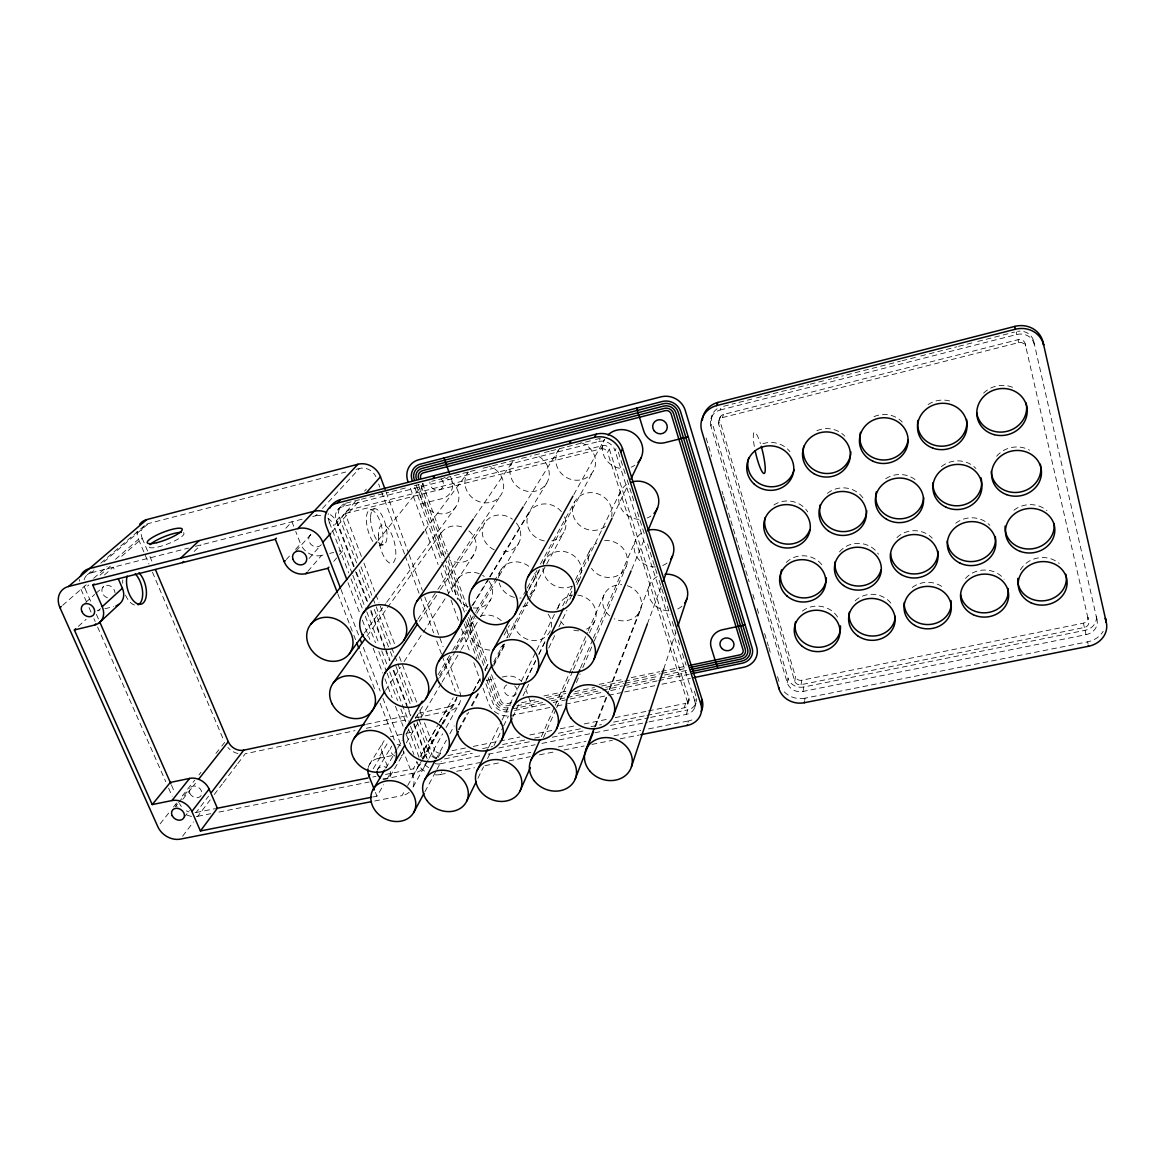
<?xml version="1.0" encoding="UTF-8"?>
<svg xmlns="http://www.w3.org/2000/svg" width="1165" height="1165" viewBox="0 0 1165 1165"><rect width="100%" height="100%" fill="white"/><g stroke="black" fill="none" stroke-linecap="round" stroke-linejoin="round"><path stroke-width="0.75" stroke-dasharray="5 3.75" d="M804.665 700.456L805.015 698.185L1087.644 641.828A22.543 19.703 -6.5 0 0 1103.153 631.328M803.035 691.457L803.733 687L1085.154 630.294A14.009 12.262 -6.6 0 0 1096.149 615.571L1097.051 619.882A14.082 12.305 -6.5 0 1 1085.984 634.663L803.035 691.457A12.975 11.534 9.9 0 1 787.249 682.719L710.868 425.924L712.106 422.691A13.485 12.902 14.8 0 1 719.038 407.692M801.039 684.7L801.753 680.273L1083.508 623.144A5.607 4.908 -6.6 0 0 1087.892 617.246L1088.751 621.571A5.636 4.922 -6.5 0 1 1084.338 627.484L801.039 684.7A5.184 4.616 9.9 0 1 794.719 681.205L718.645 423.958L719.854 420.74A5.403 5.155 14.8 0 1 723.552 414.42L1018.108 339.699A5.927 5.49 -21.4 0 1 1025.098 343.602L1088.751 621.571M794.719 681.205L795.462 676.778L719.854 420.74M787.249 682.719L788.035 678.292L712.106 422.691M694.791 707.417L696.029 702.976M649.094 721.878L686.374 714.393A12.567 11.097 17.1 0 0 694.821 701.024L696.073 696.597L693.976 690M688.078 722.344L688.471 720.931A20.111 17.766 17.1 0 0 693.51 719.213M686.374 714.393L687.656 709.907A12.509 11.053 17 0 0 696.495 698.621M687.816 704.155L689.097 699.728M646.954 715.368L684.263 707.825A5.024 4.442 17.1 0 0 687.641 702.48L688.923 698.053L609.353 449.166A5.257 4.922 29.5 0 0 602.858 445.554L348.728 509.993L345.67 513.459A5.068 4.456 40 0 0 342.918 519.182L358.427 560.015M684.263 707.825L685.559 703.383A4.995 4.427 17 0 0 688.923 698.053M663.715 669.03L675.598 633.003M647.376 623.916L661.269 586.403M718.645 423.958A5.432 5.184 15 0 1 722.358 417.609L723.552 414.42M719.111 420.012L720.319 416.808M710.868 425.924A13.572 12.961 15 0 1 720.116 410.036L721.324 406.876L735.377 403.294M594.82 726.625L608.48 691.296M609.135 689.607L649.458 585.296M595.446 726.625L607.169 696.233M609.776 689.476L640.4 610.111M710.927 418.512L712.179 415.322M631.765 569.263L645.017 537.677M576.398 682.588L580.097 673.952M582.806 667.647L593.495 642.745M594.208 641.085L626.246 566.394M580.432 668.069L592.665 639.76M593.378 638.085L635.784 539.803M543.487 737.634L555.909 709.383M556.637 707.723L572.699 671.157M573.428 669.496L586.577 639.585M589.49 632.93L594.601 621.294M541.39 736.6L554.54 706.849M555.283 705.189L587.437 632.464M588.165 630.818L604.242 594.456M612.848 516.576L627.717 485.63M548.73 648.031L555.05 634.91M558.996 626.726L566.904 610.329M512.731 717.058L519.08 703.966M523.041 695.796L528.604 684.35M569.831 599.32L572.204 594.412M576.966 584.597L579.355 579.704M565.855 603.587L572.175 590.611M576.122 582.5L620.392 491.717M477.927 778.235L483.533 766.803M487.553 758.633L490.756 752.095M493.96 745.556L502.77 727.586M503.571 725.941L508.391 716.14M526.027 680.185L535.638 660.57M538.842 654.046L546.065 639.337M526.129 680.404L535.667 660.948M538.856 654.453L546.006 639.847M562.71 605.785L572.248 586.315M575.437 579.821L589.752 550.623M488.383 747.682L501.27 721.674M502.071 720.043L520.595 682.646M521.41 681.03L535.9 651.759M536.716 650.143L556.04 611.115M556.855 609.499L559.273 604.62M694.821 701.024L615.033 450.593L616.008 448.729M435.331 774.842A19.223 16.325 28.4 0 0 440.37 774.536L440.982 773.385M441.287 772.803L441.753 771.944M435.04 763.614A11.956 10.165 28.4 0 0 440.472 763.759L441.695 761.502M459.185 729.829L468.621 712.296M472.058 705.917L479.791 691.559M493.538 666.045L505.552 643.721M508.988 637.342L534.75 589.49M493.785 661.851L503.295 644.26M506.76 637.867L529.245 596.276M530.119 594.674L563.86 532.303M687.641 702.48L607.562 452.471L609.353 449.166M424.905 791.734L436.074 771.026M436.933 769.424L441.229 761.459M458.428 729.581L467.019 713.65M471.315 705.684L478.203 692.942M493.669 664.254L504.853 643.531M438.288 757.279L440.574 753.071L443.836 752.415M529.026 588.543L539.468 569.467M542.948 563.103L593.378 470.878M436.001 759.099L446.384 740.11M449.85 733.775L454.175 725.868M473.208 691.049L480.985 676.807M485.31 668.899L487.902 664.152M473.616 690.903L480.577 678.147M484.931 670.166L488.426 663.788M504.11 635.071L509.338 625.503M528.502 590.407L539.832 569.67M543.312 563.292L545.06 560.103M523.769 594.368L526.391 589.592M527.264 587.99L536.919 570.442M540.429 564.064L574.622 501.853M345.67 513.459L601.038 448.845L602.858 445.554M436.875 757.643A4.776 4.063 28.4 0 1 432.2 754.308L434.691 749.823L424.075 721.819M428.269 759.726L412.308 788.472A19.019 15.961 29.3 0 0 412.891 775.875L403.192 750.741M429.113 758.197L442.642 733.804M446.122 727.513L459.199 703.937M573.821 494.557L604.606 439.278A20.475 19.266 27.7 0 0 622.824 468.65M423.376 759.012L438.71 731.635M443.108 723.8L455.413 701.854M427.191 758.386A11.956 10.165 28.4 0 1 425.691 755.619L428.196 751.148L415.177 716.897M412.891 775.875L420.055 763.119M422.4 758.954L441.127 725.591M441.841 724.31L457.86 695.782M374.679 801.01L402.012 795.637L405.26 789.855M407.677 785.545L421.701 760.556M422.458 759.216L441.404 725.475M442.103 724.222L449.675 710.723A17.315 14.956 29.6 0 0 459.884 692.199L446.734 656.536M385.484 774.463L413.255 768.9L417.128 762.026M420.186 756.609L437.851 725.402M439.962 721.645L448.277 706.951A12.99 11.213 29.6 0 0 456.622 697.427M353.65 566.714L336.175 520.871A12.669 11.155 40 0 1 343.063 506.557L598.679 441.506L599.946 439.263M419.036 757.221L408.449 728.911M422.036 757.731A13.922 11.767 29.4 0 0 421.264 754.294L437.021 726.45M439.19 722.606L453.2 697.835M372.669 797.035L376.95 796.19L383.693 784.715M386.998 779.079L390.275 773.502L389.78 772.264M390.115 776.269L403.221 753.901M406.337 742.891L420.099 719.329M421.016 717.771L441.185 683.564M442.103 682.02L460.437 650.929M461.355 649.371L479.689 618.28M480.606 616.722L490.683 599.625M385.804 768.172L396.93 749.488M397.615 748.338L402.245 740.547M405.959 734.329L410.837 726.13M415.483 718.339L422.895 705.888M439.598 677.855L455.996 650.318M456.287 649.822L472.67 622.314M439.598 675.627L451.918 655.021M455.428 649.123L476.15 614.436M476.849 613.256L518.745 543.094M438.04 674.753L451.787 651.818M452.719 650.259L475.349 612.542M476.004 611.421L501.168 569.481M377.606 769.395L391.018 747.187M368.227 767.502A16.645 13.965 29.9 0 1 378.217 758.43L388.353 741.814M471.723 606.208L488.747 578.262M489.693 576.704L546.487 483.548M373.208 768.754L382.469 753.551A16.252 13.732 29.9 0 1 385.513 739.396M472.946 605.086L489.009 578.67M489.955 577.126L529.682 511.886M369.261 764.808L382.877 742.717M524.046 505.406L558.559 450.01M385.586 690.292L400.454 667.443M404.08 661.604L473.762 554.802M419.313 621.353L439.467 591.048M440.472 589.534L484.815 522.852M417.842 619.299L436.904 590.815M437.894 589.315L501.067 494.863M474.257 517.624L513.357 460.626A20.154 18.596 34.2 0 0 520.056 488.528A20.154 18.596 34.2 0 0 547.608 481.495A20.154 18.596 34.2 0 0 535.754 454.918M367.077 636.017L441.418 532.609M364.31 633.105L385.571 603.79M386.634 602.32L455.704 507.037M424.934 530.148L468.155 472.16A20.009 18.247 36.2 0 0 475.48 499.989A20.009 18.247 36.2 0 0 502.508 492.023A20.009 18.247 36.2 0 0 488.834 466.073M182.614 836.193L193.477 821.908M196.317 816.519A17.883 14.344 34.6 0 0 197.73 816.301L210.21 799.874M214.287 794.53L222.282 783.987M223.272 782.691L236.815 764.866M237.762 763.628L242.466 757.439M243.398 756.216L245.247 753.755L355.034 730.644M195.021 812.675A13.412 10.762 34.6 0 0 196.084 812.515L208.593 796.132M184.012 817.553L189.444 810.534M182.774 799.336L195.472 783.244M175.289 806.777L177.488 803.981M178.595 802.598L189.618 788.647M160.129 823.888L169.1 812.558M173.512 806.995L178.959 800.122M182.177 796.044L194.817 780.084M198.938 774.9L200.992 772.308M215.947 753.42L218.874 749.736M221.772 746.081L224.641 742.454M377.984 540.502L423.376 483.897M333.758 561.37L336.627 557.948M339.481 554.569L343.224 550.098L339.146 551.103M307.822 571.345L321.584 555.428L324.278 554.773M331.617 532.303L360.145 499.843M309.075 558.501L320.39 545.613M352.209 573.631L333.933 525.794L355.922 500.921M364.601 491.091L366.32 489.154M336.175 520.871L339.277 517.376A12.597 11.111 40.1 0 1 344.17 503.833M343.063 506.557L345.568 503.761M329.069 523.012L329.462 522.561A20.271 17.839 40 0 1 328.253 513.663M337.617 509.993L340.719 506.557M295.91 551.03L310.866 534.517M286.328 559.491L289.43 556.069M295.546 549.341L300.57 543.822L295.735 531.458M312.759 516.503L315.759 515.746L318.671 512.585M322.53 508.406L359.461 468.461A13.703 12.189 41.4 0 1 375.887 476.689M285.818 528.24L291.964 521.789L294.119 527.323M194.147 551.438L201.021 544.9M97.918 610.941L100.452 608.611M78.317 626.377L86.094 619.285M85.671 602.494L94.671 594.47M95.967 593.32L103.67 586.446M104.442 574.942L113.282 567.195L115.553 572.466M90.608 601.213L84.943 588.34L88.758 585.005M100.03 575.16L110.981 565.593M121.67 556.258L142.217 538.303A13.266 11.111 43.7 0 1 148.421 523.551L345.743 472.029M62.633 605.319L87.375 583.782M93.651 578.321L107.136 566.569M115.495 559.287L138.489 539.264A17.693 14.81 43.7 0 1 137.091 531.604M84.128 579.762A14.228 11.65 42.8 0 1 91.321 572.772L95.137 569.481M103.889 561.938L148.421 523.551M87.317 574.767L94.059 568.971M100.802 563.176L144.635 525.459M356.039 469.349L359.461 468.461M738.887 402.391L751.731 399.114M756.551 397.891L763.017 396.246M764.633 395.823L808.597 384.61M810.228 384.188L826.713 379.994M828.359 379.572L831.679 378.727M833.325 378.305L843.285 375.756M846.606 374.912L900.356 361.208M902.045 360.771L917.365 356.869M920.758 355.995L956.858 346.791M958.577 346.34L974.202 342.364M977.683 341.476L1014.497 332.083M346.136 503.12L359.65 499.683M361.339 499.246L388.586 492.3M391.993 491.426L405.74 487.917M414.376 485.718L423.026 483.519M431.72 481.305L435.2 480.417M438.681 479.529L450.928 476.398M454.423 475.509L468.505 471.912M470.267 471.476L475.043 470.252M483.009 468.214L491.018 466.175M492.62 465.767L518.367 459.199M521.614 458.369L531.342 455.894M534.589 455.064L542.759 452.981M544.39 452.559L549.298 451.321M550.928 450.899L565.709 447.127M567.355 446.705L583.883 442.496M585.544 442.074L593.859 439.948M595.519 439.525L600.514 438.258M720.116 410.036L1016.725 334.515A14.912 13.791 -21.1 0 1 1034.316 344.359L1033.734 341.418A14.825 13.718 -21.4 0 0 1017.555 331.355M91.321 572.772L188.497 548.074M195.443 546.312L302.347 519.153M722.358 417.609L1018.603 342.627A5.956 5.519 -21.1 0 1 1025.622 346.558L1025.098 343.602M370.15 509.848L374.315 508.785M420.74 503.994L442.03 498.649A16.543 14.941 38.6 0 0 451.685 479.762L450.491 476.412M97.452 610.577L99.913 609.965M104.85 608.756L113.515 606.615M329.68 553.433L333.729 552.443M379.28 545.773L383.445 544.754M486.548 680.418L495.198 678.554M502.115 677.069L505.566 676.326A15.757 13.762 26.7 0 1 521.541 681.394M366.436 724.237L408.667 715.31M418.526 713.242L448.277 706.951M366.276 728.285L408.464 719.402M416.648 717.684L449.675 710.723M511.828 702.684L506.484 703.791A4.485 3.903 26.7 0 1 500.935 700.733L491.062 673.355M543.88 695.956L568.811 690.729M599.101 684.394L624.032 679.166M631.153 677.666L659.652 671.695M661.429 671.331L686.36 666.103M510.751 705.014L507.183 705.757A6.728 5.854 26.7 0 1 498.868 701.17L489.606 675.511M521.439 702.786L537.458 699.437M546.356 697.573L565.942 693.466M574.84 691.617L594.427 687.51M601.548 686.025L622.911 681.554M624.702 681.176L660.307 673.734M662.084 673.355L685.238 668.521M516.794 705.859L541.71 700.66M548.832 699.175L564.85 695.825M573.748 693.976L598.664 688.777M605.785 687.292L623.581 683.564M625.372 683.2L657.409 676.515M664.531 675.03L687.656 670.195M512.163 708.946L544.186 702.262M551.307 700.791L565.535 697.82M567.311 697.442L601.125 690.408M602.902 690.029L622.474 685.952M624.251 685.588L658.065 678.54M659.841 678.161L686.534 672.613M514.639 710.534L546.662 703.878M553.186 702.524L603.572 692.039M610.693 690.554L619.809 688.661M626.872 687.19L657.133 680.899M658.72 680.564L689.185 674.229M402.173 734.227L391.644 736.411A16.252 13.732 29.9 0 0 390.348 736.746M406.134 733.397L412.745 732.028M510.707 715.558L549.88 707.446M557.001 705.961L606.849 695.636M608.625 695.272L621.091 692.68M624.658 691.952L654.832 685.69M661.924 684.219L690.335 678.336M378.217 758.43L394.367 755.124M451.991 750.755L466.714 747.77M473.296 746.43L498.096 741.406M499.756 741.071L519.779 737.008M529.842 734.969L551.802 730.513M560.278 728.795L575.626 725.678M584.204 723.946L606.586 719.402M615.251 717.64L646.677 711.276M648.424 710.912L685.559 703.383M447.957 755.575L470.995 750.915M482.587 748.585L492.577 746.561M502.596 744.537L526.114 739.79M534.575 738.071L543.05 736.367M558.37 733.266L580.694 728.751M591.034 726.669L601.431 724.572M613.62 722.096L645.192 715.718M444.535 758.91L472.306 753.318M498.722 747.988L532.099 741.275M552.327 737.183L584.684 730.673M610.489 725.46L648.818 717.742M650.565 717.392L687.656 709.907M196.084 812.515L214.695 808.772M372.771 777.026L375.946 776.385M440.472 763.759L481.582 755.502M488.222 754.177L535.143 744.755M541.914 743.401L591.514 733.44M594.966 732.741L647.332 722.227M197.73 816.301L210.763 813.694M218.947 812.063L369.189 782.006M383.139 779.225L414.784 772.89A18.567 15.698 29.4 0 0 426.084 762.813M450.156 768.478L479.747 762.58M502.144 758.109L530.803 752.386M558.239 746.911L585.951 741.377M613.97 735.799L640.677 730.47M648.585 728.882L688.471 720.931M440.37 774.536L447.753 773.065M456.636 771.303L474.475 767.75M484.946 765.667L499.974 762.682M509.032 760.876L530.293 756.653M539.453 754.833L556.331 751.483M564.035 749.954L584.175 745.95M591.966 744.406L612.324 740.357M620.188 738.799L639.163 735.028M96.375 614.348L99.171 620.683M171.459 785.079L174.925 792.972M86.559 601.956L80.997 589.33A18.975 15.538 42.8 0 1 79.919 586.228M89.021 607.548L91.482 613.125M93.943 618.688L95.166 621.469M97.598 627.018L165.765 781.671M168.605 788.137L172.158 796.205M142.217 538.303L147.809 551.54M149.906 556.477L151.989 561.413M138.489 539.264L148.974 564.006M152.455 572.19L224 740.925M375.436 792.389L376.95 796.19M382.469 753.551L387.348 766.046M337.806 593.83L353.286 633.818M353.854 635.289L355.558 639.687M360.072 651.381L374.62 688.966M380.154 703.267L394.367 740.037M340.966 589.432L359.344 637.095M363.32 647.39L380.154 691.02M382.921 698.214L401.022 745.119M329.462 522.561L348.714 572.845M351.014 578.874L362.461 608.771M365.3 616.183L375.45 642.687M378.8 651.453L386.591 671.783M387.144 673.224L397.585 700.514M400.862 709.077L405.755 721.849M348 582.66L359.534 612.674M362.388 620.13L369.771 639.381M373.164 648.206L382.703 673.05M384.931 678.86L392.124 697.631M395.43 706.252L403.105 726.232M406.367 734.736L413.939 754.469M354.175 566.365L338.301 524.701A19.645 17.155 40.3 0 0 330.103 514.449M356.432 572.248L368.125 602.96M370.892 610.212L384.581 646.138M385.673 648.992L390.013 660.351M393.785 670.268L407.124 705.291M407.663 706.674L410.837 714.99M413.997 723.29L425.487 753.435A18.567 15.698 29.4 0 1 426.521 758.007M355.573 571.738L367.645 603.397M370.805 611.683L385.149 649.313M385.775 650.929L389.474 660.642M393.173 670.326L410.779 716.519M413.779 724.397L425.691 755.619M352.849 575.292L365.533 608.48M366.786 611.771L378.654 642.832M381.756 650.929L387.304 665.448M389.751 671.87L408.551 721.062M410.954 727.324L421.264 754.294M361.383 556.346L345.976 515.687A5.039 4.442 40.1 0 1 348.728 509.993M363.931 563.074L374.664 591.383M375.916 594.689L379.033 602.946M380.285 606.237L395.124 645.395M399.406 656.696L401.226 661.531M402.449 664.749L416.924 702.932M419.91 710.825L422.88 718.674M360.99 566.773L371.795 595.213M373.048 598.519L391.149 646.196M391.76 647.827L397.309 662.404M397.92 664.021L413.124 704.053M417.332 715.135L418.526 718.295M419.123 719.868L432.2 754.308M339.277 517.376L356.636 563.015M359.169 569.685L369.902 597.907M374.285 609.426L389.765 650.114M390.377 651.73L392.212 656.55M395.882 666.191L411.594 707.49M378.654 484.043L379.805 487.159M381.538 491.834L404.517 554.001M405.143 555.705L419.517 594.572M420.128 596.247L433.642 632.813M436.686 641.041L441.535 654.162M442.132 655.779L455.311 691.428M386.139 492.198L408.566 553.025M409.192 554.729L422.298 590.276M424.774 596.99L443.108 646.721M410.4 488.266L438.113 564.515M441.185 572.991L448.583 593.32M451.03 600.091L458.413 620.406M461.5 628.867L470.107 652.56M473.791 662.725L480.562 681.336M483.024 688.107L488.557 703.34A17.956 15.626 26.7 0 0 508.188 715.893M416.167 484.99L442.773 558.472M445.248 565.316L457.627 599.494M465.665 621.717L479.893 661.021M486.693 679.821L494.732 702.044A11.213 9.771 26.7 0 0 508.595 709.689M414.667 487.232L441.287 560.685M441.914 562.404L453.666 594.849M464.194 623.901L476.805 658.676M485.863 683.68L492.678 702.48A13.47 11.723 26.7 0 0 508.362 711.8M422.56 483.359L447.244 551.817M447.87 553.535L467.616 608.305M470.078 615.149L487.975 664.793M421.046 485.601L445.758 554.045M448.219 560.889L466.131 610.504M468.607 617.348L487.13 668.666M418.308 484.436L444.258 556.258M444.884 557.962L464.66 612.688M467.136 619.532L485.674 670.822M488.15 677.666L496.8 701.607A8.971 7.806 26.7 0 0 507.896 707.723M525.721 688.777L532.143 706.893M618.338 452.195L626.115 476.66M627.149 479.907L631.779 494.441M632.289 496.057L634.838 504.081M637.386 512.09L644.973 535.944M647.492 543.866L656.958 573.646M659.113 580.388L666.759 604.431M667.297 606.149L670.006 614.654M672.176 621.469L675.933 633.309M678.088 640.051L680.214 646.764M682.355 653.478L686.068 665.157M706.136 437.996L711.655 456.447M722.082 491.281L723.057 494.586M723.552 496.232L730.411 519.124M730.892 520.755L737.678 543.429M738.159 545.045L740.081 551.482M741.042 554.686L744.872 567.486M745.818 570.675L749.153 581.801M752.939 594.456L754.352 599.189M757.177 608.611L759.056 614.887M764.648 633.571L768.347 645.949M768.813 647.492L770.648 653.667M777.521 676.617L779.341 682.705M1033.734 341.418L1097.051 619.882M1087.644 641.828L1088.008 643.779M1085.154 630.294L1085.984 634.663M1083.508 623.144L1084.338 627.484M1018.108 339.699L1018.603 342.627M1016.317 331.996L1016.725 334.515M79.38 581.219A18.975 15.538 42.8 0 1 79.54 579.544M191.599 816.374A17.883 14.344 34.6 0 1 186.56 814.859M177.167 806.937A17.883 14.344 34.6 0 1 175.697 804.229M237.893 753.566A16.718 13.747 35.1 0 1 227.918 747.537M188.948 811.932A13.412 10.762 34.6 0 1 186.458 810.825M181.361 806.5A13.412 10.762 34.6 0 1 179.541 803.457M420.813 763.585A13.922 11.767 29.4 0 1 413.255 768.9M315.759 515.746A14.737 12.873 40.3 0 1 323.739 516.11M327.787 518.119A14.737 12.873 40.3 0 1 333.933 525.794M84.943 588.34A14.228 11.65 42.8 0 1 84.142 586.01M183.4 532.74A18.713 4.019 -21.3 0 1 168.197 543.749A18.713 4.019 -21.3 0 1 149.047 546.283M134.456 605.028A17.679 9.174 74.7 0 1 125.383 594.878M122.704 583.272A17.679 9.174 74.7 0 1 122.791 579.952M372.829 541.448A18.538 7.092 75.6 0 1 367.703 512.032A18.538 7.092 75.6 0 1 381.246 525.08A18.538 7.092 75.6 0 1 377.052 545.511M409.192 792.273A19.019 15.961 29.3 0 1 402.012 795.637M107.428 597.791A7.107 5.825 42.4 0 1 101.879 589.941A7.107 5.825 42.4 0 1 108.52 585.427A7.107 5.825 42.4 0 1 114.971 592.665M403.833 751.571A6.961 5.883 29.9 0 1 400.556 756.245M394.964 756.027A6.961 5.883 29.9 0 1 391.717 746.197M397.25 744.45A6.961 5.883 29.9 0 1 400.527 745.731M390.29 771.536A7.136 5.985 29.9 0 1 383.052 778.89M377.154 770.546A7.136 5.985 29.9 0 1 386.707 767.56M321.322 544.71A7.34 6.393 40 0 1 310.807 544.273A7.34 6.393 40 0 1 311.39 534.153M321.584 555.428A17.125 14.912 40 0 1 300.57 543.822M441.185 479.033A7.092 6.408 38.6 0 1 438.972 490.043A7.092 6.408 38.6 0 1 429.9 481.917M514.653 685.894A6.757 5.898 26.7 0 1 515.294 694.879A6.757 5.898 26.7 0 1 505.552 693.656A6.757 5.898 26.7 0 1 506.746 684.889M444.04 477.49A19.863 17.926 37.8 0 1 457.801 503.193A19.863 17.926 37.8 0 1 431.254 511.013A19.863 17.926 37.8 0 1 423.725 483.49M580.767 442.613A20.3 18.931 31.4 0 1 594.223 469.131A20.3 18.931 31.4 0 1 566.234 477.359A20.3 18.931 31.4 0 1 559.346 448.904M634.838 465.214A20.475 19.266 27.7 0 1 631.168 467.194M650.885 516.037A20.256 18.873 23.7 0 1 647.23 517.959M638.944 519.328A20.256 18.873 23.7 0 1 619.605 504.911A20.256 18.873 23.7 0 1 627.644 483.825M605.436 526.347A20.082 18.553 27.4 0 1 574.199 518.119A20.082 18.553 27.4 0 1 590 492.649A20.082 18.553 27.4 0 1 611.61 516.386M564.544 516.867A19.922 18.232 30.3 0 1 549.851 541.157M544.332 540.909A19.922 18.232 30.3 0 1 529.405 512.323A19.922 18.232 30.3 0 1 561.719 512.076M516.415 523.085A19.761 17.912 32.6 0 1 518.469 543.604A19.761 17.912 32.6 0 1 499.581 551.584M494.295 549.88A19.761 17.912 32.6 0 1 484.538 523.318A19.761 17.912 32.6 0 1 512.352 519.182M468.927 530.92A19.616 17.591 34.4 0 1 473.456 555.254A19.616 17.591 34.4 0 1 449.107 559.753M444.637 556.477A19.616 17.591 34.4 0 1 441.098 533.06A19.616 17.591 34.4 0 1 464.209 527.891M489.082 581.335A19.412 17.286 31.6 0 1 490.407 600.121A19.412 17.286 31.6 0 1 473.325 607.912M468.068 606.572A19.412 17.286 31.6 0 1 456.767 580.767A19.412 17.286 31.6 0 1 484.261 576.427M534.735 573.34A19.557 17.577 29.7 0 1 529.667 595.009M521.105 597.965A19.557 17.577 29.7 0 1 519.765 598.038M514.362 597.397A19.557 17.577 29.7 0 1 499.217 582.951M498.591 577.825A19.557 17.577 29.7 0 1 509.629 562.928A19.557 17.577 29.7 0 1 529.609 566.918M572.059 586.068A19.718 17.883 27.3 0 1 543.094 569.889A19.718 17.883 27.3 0 1 568.651 552.807A19.718 17.883 27.3 0 1 576.369 583.184M604.562 540.618A19.892 18.189 24.4 0 1 626.464 554.613A19.892 18.189 24.4 0 1 616.314 576.165A19.892 18.189 24.4 0 1 591.514 568.287M588.442 560.831A19.892 18.189 24.4 0 1 596.786 543.036M667.05 563.015A20.067 18.48 20.9 0 1 662.317 565.651M655.502 566.962A20.067 18.48 20.9 0 1 634.954 552.705A20.067 18.48 20.9 0 1 644.23 531.502M681.947 606.193A19.907 18.116 19 0 1 676.21 609.586M668.055 610.81A19.907 18.116 19 0 1 649.109 596.757A19.907 18.116 19 0 1 657.177 576.646M627.28 585.689A19.718 17.839 22.2 0 1 640.444 610.023A19.718 17.839 22.2 0 1 614.304 618.833M609.615 615.834A19.718 17.839 22.2 0 1 603.761 595.563A19.718 17.839 22.2 0 1 621.76 584.684M577.796 595.097A19.543 17.562 25 0 1 595.621 610.067A19.543 17.562 25 0 1 586.548 629.1M578.801 630.804A19.543 17.562 25 0 1 570.734 629.289M563.787 624.848A19.543 17.562 25 0 1 560.394 620.625M558.093 608.188A19.543 17.562 25 0 1 572.335 595.184M548.162 614.13A19.383 17.271 27.4 0 1 537.968 640.211A19.383 17.271 27.4 0 1 513.649 620.625M522.823 606.819A19.383 17.271 27.4 0 1 530.483 605.072M504.358 643.954A19.223 16.98 29.4 0 1 498.591 648.468M489.766 650.099A19.223 16.98 29.4 0 1 471.738 637.765A19.223 16.98 29.4 0 1 475.946 618.717M480.286 616.241A19.223 16.98 29.4 0 1 502.494 621.906M506.629 628.678A19.223 16.98 29.4 0 1 507.357 637.386M424.511 771.114A19.223 16.325 28.4 0 1 416.633 761.473M428.72 767.575A19.135 16.266 28.4 0 1 422.735 762.769M598.679 441.506A13.194 12.378 29.5 0 1 615.033 450.593M436.351 758.764A11.898 10.136 28.4 0 1 428.196 751.148M440.574 753.071A4.762 4.048 28.4 0 1 434.691 749.823M601.038 448.845A5.272 4.951 29.5 0 1 607.562 452.471M754.323 446.413A21.174 3.553 76.7 0 1 754.294 432.288A21.174 3.553 76.7 0 1 760.41 443.588M805.015 698.185A20.752 18.451 9.9 0 1 782.035 689.025M803.733 687A12.902 11.49 9.8 0 1 788.035 678.292M801.753 680.273A5.155 4.587 9.8 0 1 795.462 676.778M802.437 611.086A22.79 20.562 7.9 0 1 838.392 618.528M855.154 600.849A23.14 20.854 4 0 1 892.274 605.072M912.312 587.451A23.518 21.13 0.1 0 1 943.941 588.136M965.479 578.481A23.926 21.392 -3.4 0 1 1004.128 579.223M1020.351 569.962A24.363 21.64 -6.7 0 1 1059.262 563.481M1013.929 510.197A24.611 22.135 -8.7 0 1 1046.942 510.605M955.737 523.26A24.145 21.887 -5.1 0 1 989.871 525.328M896.948 537.604A23.722 21.625 -1.1 0 1 932.277 538.172M839.543 551.831A23.344 21.334 3.4 0 1 878.526 554.234M786.273 562.447A22.994 21.043 8 0 1 821.922 564.763M773.88 505.028A23.213 21.567 8.2 0 1 807.724 511.857M827.427 493.378A23.562 21.873 2.6 0 1 864.619 500.746M885.735 478.728A23.97 22.164 -2.8 0 1 916.098 480.417M941.422 466.597A24.407 22.426 -7.5 0 1 975.92 468.476M996.628 456.243A24.887 22.674 -11.5 0 1 1029.511 450.156M983.595 393.144A25.193 23.242 -15.2 0 1 1012.851 387.421M928.083 404.59A24.683 23.009 -10.9 0 1 952.999 402.129M873.983 416.648A24.217 22.747 -5.3 0 1 902.307 422.079M816.869 430.73A23.81 22.455 1.4 0 1 844.8 436.132M762.9 443.749A23.446 22.135 8.7 0 1 789.943 451.656M370.587 517.813A18.553 7.048 75.6 0 0 382.761 544.841A18.553 7.048 75.6 0 0 383.11 517.711A18.553 7.048 75.6 0 0 370.587 517.813M189.822 793.365A6.728 5.417 34.7 0 0 200.773 796.03A6.728 5.417 34.7 0 0 195.895 786.2A6.728 5.417 34.7 0 0 189.822 793.365M378.407 535.026A19.761 7.471 75.9 0 0 391.484 563.321A19.761 7.471 75.9 0 0 391.455 533.89A19.761 7.471 75.9 0 0 378.407 535.026"/><path stroke-width="1.5" d="M1105.789 621.775A22.543 19.703 -6.5 0 0 1105.367 618.193L1106.328 622.547A22.659 19.79 -6.3 0 1 1088.489 646.284L804.331 702.728L804.462 701.883M804.331 702.728A20.868 18.524 10 0 1 778.963 688.69L779.123 687.845M640.75 734.707L687.19 725.475A20.213 17.825 17.1 0 0 700.806 704.024L702.029 699.553L622.518 448.7A21.116 19.805 29.5 0 0 596.305 434.137L340.442 499.639A20.271 17.839 40 0 0 329.768 508.29M687.19 725.475L687.437 724.615M631.445 766.818L663.715 669.03M677.87 626.129L686.928 598.679M613.3 716.009L647.376 623.916M663.162 581.291L672.627 555.705M585.718 750.173L594.179 728.3M575.248 778.977L593.495 731.693M778.963 688.69L701.796 431.152A21.829 20.839 15.1 0 1 716.65 405.595L717.888 402.435L1014.846 326.389A23.853 22.062 -21.1 0 1 1043.039 342.161L1106.328 622.547M594.092 659.055L631.066 570.923M647.813 531.022L657.584 507.736M556.579 728.795A24.319 21.145 24.9 0 0 531.677 696.539A24.319 21.145 24.9 0 0 515.702 729.494A24.319 21.145 24.9 0 0 556.579 728.795L566.554 705.524M567.603 697.806L579.719 669.744M520.129 790.831A23.81 20.256 25.3 0 0 495.562 759.565A23.81 20.256 25.3 0 0 480.315 791.166A23.81 20.256 25.3 0 0 520.129 790.831L530.352 767.56M531.153 759.74L539.934 739.906M572.918 599.655L612.062 518.207M630.847 479.121L641.027 457.932M536.89 672.627L547.157 651.308M501.634 739.95L511.945 718.688M548.467 639.25L563.481 608.45M466.714 801.127L476.325 781.511M512.6 707.985L525.328 682.035M477.097 770.444L487.567 749.313M700.806 704.024L620.785 452.035L622.518 448.7M447.156 752.168A23.839 20.286 29.1 0 0 424.482 719.417A23.839 20.286 29.1 0 0 407.371 750.114A23.839 20.286 29.1 0 0 447.156 752.168L458.326 731.431M480.796 685.85L492.052 665.055M413.721 812.456A23.344 19.456 28.9 0 0 391.324 780.725A23.344 19.456 28.9 0 0 374.912 810.156A23.344 19.456 28.9 0 0 413.721 812.456L424.031 793.336M515.119 613.984L527.294 591.718M424.759 779.676L435.142 760.687M458.792 718.033L472.742 692.505M493.072 650.201L509.731 619.897M528.065 576.69L572.932 496.144M346.85 579.631L326.302 526.099A20.373 17.912 40 0 1 337.311 503.076L594.441 437.399L596.305 434.137M394.44 762.857L404.517 745.746M372.815 789.972L384.639 770.109M425.808 698.723A24.145 20.766 31.4 0 0 405.158 664.108A24.145 20.766 31.4 0 0 385.513 694.238A24.145 20.766 31.4 0 0 425.808 698.723L437.924 678.438M405.391 729.174L422.181 701.184M458.471 627.95A24.713 21.742 32.4 0 0 437.559 592.068A24.713 21.742 32.4 0 0 417.085 623.654A24.713 21.742 32.4 0 0 458.471 627.95L470.776 607.766M374.431 789.855L368.897 775.846L369.756 774.419M438.899 661.006L471.053 608.188M472.262 588.485L523.085 506.95M353.781 738.872L384.596 691.806M385.032 672.875L417.288 624.382M403.804 640.299L416.837 620.799M416.793 601.402L473.238 519.124M333.088 683.302L364.951 638.973M349.442 653.623A24.276 20.795 35.6 0 0 330.744 617.639A24.276 20.795 35.6 0 0 309.366 646.633A24.276 20.795 35.6 0 0 349.442 653.623L363.247 634.561M152.222 804.578L171.954 800.544A16.062 12.815 34.6 0 1 191.875 811.466L200.409 830.965L217.374 808.233L209.103 789.084A15.698 12.64 34.7 0 0 189.633 778.409L170.294 782.443L152.222 804.578L74.371 629.974L75.681 628.765M363.334 612.775L423.856 531.59M211.666 792.127L243.733 750.173L364.834 724.572M191.875 811.466L209.103 789.084M198.574 779.312L228.267 741.668L155.455 569.612M171.954 800.544L189.633 778.409M311.026 624.003L376.848 541.914M276.396 538.143L275.333 539.264L284.245 561.778A17.577 15.189 39.6 0 0 305.812 573.675L327.933 568.302L328.923 567.137M305.812 573.675L306.817 572.51M340.384 587.932L322.792 542.337L330.642 533.41M366.203 492.941L380.445 476.747A18.261 16.237 41.4 0 0 357.903 464.267L146.761 519.59A17.693 14.81 43.7 0 0 139.654 524.308M284.245 561.778L285.294 560.627M337.311 503.076L340.442 499.639M371.46 801.637L180.415 839.106A18.305 14.548 34.5 0 1 157.843 826.757L59.954 607.664A19.456 15.8 42.5 0 1 68.487 586.505L297.891 528.59L357.903 464.267M182.395 562.637L183.589 561.501M180.56 558.21L199.244 540.56M99.302 622.751L119.427 604.038M74.371 629.974L94.54 625.066L95.836 623.872M94.54 625.066A16.994 13.834 42.1 0 0 102.214 606.674L122.369 588.252L118.408 579.063M102.214 606.674L92.807 585.165L94.117 584.014M59.954 607.664L61.294 606.484M68.487 586.505L146.761 519.59M716.65 405.595L1015.327 329.258A23.984 22.193 -20.9 0 1 1043.68 345.131L1043.039 342.161M92.807 585.165L275.333 539.264M688.18 436.802L664.851 442.671A17.169 16.325 24.5 0 1 643.721 430.919L636.614 408.129M745.134 624.877L722.46 629.755A16.485 14.825 14.4 0 0 711.232 647.682L717.655 668.302M689.928 665.361L739.79 654.905A4.718 4.238 13.6 0 0 743.037 649.808L671.186 414.056A4.922 4.689 24.2 0 0 665.099 410.677L423.434 472.801A4.733 4.267 39.4 0 0 420.711 478.218M690.568 667.399L740.43 656.973A7.077 6.349 13.6 0 0 745.294 649.327L673.53 413.459A7.383 7.048 24.2 0 0 664.399 408.376L422.647 470.631A7.092 6.408 39.4 0 0 418.584 478.771M691.224 669.453L741.057 659.041A9.422 8.461 13.6 0 0 747.566 648.847L675.875 412.861A9.844 9.393 24.2 0 0 663.686 406.09L421.876 468.461A9.466 8.534 39.4 0 0 416.444 479.31M691.864 671.491L741.697 661.108A11.781 10.572 13.6 0 0 749.823 648.381L678.219 412.264A12.305 11.737 24.2 0 0 662.987 403.789L421.089 466.291A11.825 10.674 39.4 0 0 414.318 479.863M692.52 673.53L742.323 663.176A14.14 12.699 13.6 0 0 752.095 647.9L680.578 411.653A14.766 14.082 24.2 0 0 662.288 401.488L420.303 464.121A14.184 12.8 39.4 0 0 412.192 480.402M693.889 677.608L743.59 667.297A18.858 16.922 13.6 0 0 756.638 646.939L685.282 410.459A19.689 18.786 24.2 0 0 660.875 396.872L418.745 459.767A18.917 17.067 39.4 0 0 407.939 481.495M216.035 808.51L368.009 777.987M200.409 830.965L371.242 797.326M99.855 622.256L170.876 783.754M327.933 568.302L337.238 592.33M356.679 642.614L358.951 648.454M360.48 640.036L361.616 642.978M380.445 476.747L385.105 489.387M443.967 457.991L449.311 473.063M1088.328 645.439L1088.489 646.284M1014.846 326.389L1015.327 329.258M80.414 576.34A18.975 15.538 42.8 0 1 89.472 568.549L314.04 511.289A19.645 17.155 40.3 0 1 326.55 512.484M243.733 750.173A12.538 10.31 35.1 0 1 228.267 741.668M150.081 544.696A18.713 4.019 -21.3 0 1 164.615 536.526A18.713 4.019 -21.3 0 1 181.245 532.332M135.169 573.777A17.679 9.174 74.7 0 1 142.552 591.15A17.679 9.174 74.7 0 1 138.125 604.795M138.941 572.831A17.693 9.145 74.8 0 1 146.047 597.237A17.693 9.145 74.8 0 1 133.363 600.689A17.693 9.145 74.8 0 1 127.102 576.049M297.891 528.59A20.154 17.49 40 0 1 322.792 542.337M380.387 777.71A7.136 5.985 29.9 0 1 376.994 771.769M368.897 775.846A16.645 13.965 29.9 0 1 367.965 768.929M122.369 588.252A16.587 13.601 42.4 0 1 115.976 605.946M433.22 477.097A19.863 17.926 37.8 0 1 434.53 476.82M569.481 442.249A20.3 18.931 31.4 0 1 570.85 441.957M607.97 434.924A20.475 19.266 27.7 0 1 636.09 435.288A20.475 19.266 27.7 0 1 637.969 462.49M631.459 482.121A20.256 18.873 23.7 0 1 655.094 490.014A20.256 18.873 23.7 0 1 653.987 513.401M648.162 530.133A20.067 18.48 20.9 0 1 669.802 537.808A20.067 18.48 20.9 0 1 670.734 559.185M665.04 574.272A19.907 18.116 19 0 1 684.554 583.447A19.907 18.116 19 0 1 684.583 603.295M702.029 699.553A20.111 17.766 17.1 0 1 701.243 711.495M594.441 437.399A21.232 19.892 29.4 0 1 620.785 452.035M761.226 446.282A21.174 3.553 76.7 0 1 764.371 473.354A21.174 3.553 76.7 0 1 755.168 450.782M702.349 420.128A21.698 20.737 15 0 1 717.888 402.435M840.46 625.867A22.79 20.562 7.9 0 1 816.082 647.187A22.79 20.562 7.9 0 1 795.535 621.731M895.317 616.3A23.14 20.854 4 0 1 870.27 635.93A23.14 20.854 4 0 1 849.27 612.222M951.004 600.543A23.518 21.13 0.1 0 1 928.84 624.527A23.518 21.13 0.1 0 1 904.215 602.523M1008.045 588.485A23.926 21.392 -3.4 0 1 987.41 612.615A23.926 21.392 -3.4 0 1 960.615 594.587M1065.873 574.272A24.363 21.64 -6.7 0 1 1043.709 600.791A24.363 21.64 -6.7 0 1 1017.773 578.379M1054.005 523.566A24.611 22.135 -8.7 0 1 1030.253 548.963A24.611 22.135 -8.7 0 1 1005.104 526.114M995.318 536.526A24.145 21.887 -5.1 0 1 973.445 561.472A24.145 21.887 -5.1 0 1 947.262 541.041M937.985 551.234A23.722 21.625 -1.1 0 1 915.515 573.908A23.722 21.625 -1.1 0 1 890.599 553.623M881.002 569.889A23.344 21.334 3.4 0 1 854.134 585.646A23.344 21.334 3.4 0 1 835.159 561.821M826.378 577.855A22.994 21.043 8 0 1 799.569 597.514A22.994 21.043 8 0 1 781.584 569.831M809.821 529.813A23.213 21.567 8.2 0 1 781.759 543.269A23.213 21.567 8.2 0 1 765.143 517.639M866.745 510.62A23.562 21.873 2.6 0 1 840.213 531.415A23.562 21.873 2.6 0 1 820.204 504.794M923.597 497.528A23.97 22.164 -2.8 0 1 896.336 518.643A23.97 22.164 -2.8 0 1 876.357 491.703M981.061 477.927A24.407 22.426 -7.5 0 1 959.392 505.668A24.407 22.426 -7.5 0 1 932.932 482.747M1040.33 464.209A24.887 22.674 -11.5 0 1 1019.084 492.213A24.887 22.674 -11.5 0 1 991.284 471.344M1026.103 402.901A25.193 23.242 -15.2 0 1 1005.861 431.589A25.193 23.242 -15.2 0 1 976.736 412.716M966.63 419.444A24.683 23.009 -10.9 0 1 942.121 446.195A24.683 23.009 -10.9 0 1 917.845 420.449M908.03 440.166A24.217 22.747 -5.3 0 1 879.59 459.651A24.217 22.747 -5.3 0 1 860.484 432.302M850.843 451.787A23.81 22.455 1.4 0 1 824.121 473.34A23.81 22.455 1.4 0 1 803.806 446.151M794.049 469.728A23.446 22.135 8.7 0 1 765.128 485.922A23.446 22.135 8.7 0 1 748.847 457.568M156.838 542.657A18.727 3.976 -21.3 0 0 182.235 529.23A18.727 3.976 -21.3 0 0 155.193 535.9A18.727 3.976 -21.3 0 0 156.838 542.657M172.216 815.748A6.888 5.49 34.6 0 0 183.4 818.5A6.888 5.49 34.6 0 0 178.376 808.481A6.888 5.49 34.6 0 0 172.216 815.748M81.754 611.363A7.281 5.927 42.1 0 0 93.273 615.178A7.281 5.927 42.1 0 0 88.889 603.98A7.281 5.927 42.1 0 0 81.754 611.363M292.91 559.273A7.529 6.509 39.6 0 0 305.041 563.219A7.529 6.509 39.6 0 0 301.021 551.409A7.529 6.509 39.6 0 0 292.91 559.273M654.046 430.671A7.354 6.99 24.5 0 0 666.628 429.914A7.354 6.99 24.5 0 0 659.244 419.72A7.354 6.99 24.5 0 0 654.046 430.671M721.834 648.468A7.063 6.349 14.4 0 0 733.673 646.517A7.063 6.349 14.4 0 0 725.373 638.041A7.063 6.349 14.4 0 0 721.834 648.468M362.271 634.517A24.48 21.261 34.2 0 0 402.944 641.551A24.48 21.261 34.2 0 0 384.435 605.101A24.48 21.261 34.2 0 0 362.271 634.517M472.233 611.057A24.946 22.222 30.2 0 0 514.289 615.338A24.946 22.222 30.2 0 0 493.538 578.99A24.946 22.222 30.2 0 0 472.233 611.057M529.449 599.684A25.208 22.703 27.4 0 0 572.175 601.082A25.208 22.703 27.4 0 0 548.948 565.52A25.208 22.703 27.4 0 0 529.449 599.684M551.438 661.604A24.887 22.12 24.5 0 0 593.466 660.511A24.887 22.12 24.5 0 0 568.185 627.134A24.887 22.12 24.5 0 0 551.438 661.604M494.63 672.263A24.611 21.669 27.2 0 0 536.177 673.996A24.611 21.669 27.2 0 0 513.284 639.687A24.611 21.669 27.2 0 0 494.63 672.263M439.059 682.646A24.363 21.218 29.5 0 0 480.009 687.132A24.363 21.218 29.5 0 0 459.505 652.094A24.363 21.218 29.5 0 0 439.059 682.646M332.229 704.155A23.926 20.315 33 0 0 371.883 711.262A23.926 20.315 33 0 0 353.563 676.137A23.926 20.315 33 0 0 332.229 704.155M354.408 759.42A23.606 19.878 30.7 0 0 393.712 764.065A23.606 19.878 30.7 0 0 373.31 730.63A23.606 19.878 30.7 0 0 354.408 759.42M460.495 739.236A24.072 20.722 27.2 0 0 500.95 741.26A24.072 20.722 27.2 0 0 478.364 708.102A24.072 20.722 27.2 0 0 460.495 739.236M571.039 718.179A24.596 21.567 22.3 0 0 612.674 717.407A24.596 21.567 22.3 0 0 587.801 684.758A24.596 21.567 22.3 0 0 571.039 718.179M590.087 771.361A24.334 21.072 20.6 0 0 630.92 768.23A24.334 21.072 20.6 0 0 604.096 737.663A24.334 21.072 20.6 0 0 590.087 771.361M534.123 780.725A24.057 20.664 23.1 0 0 574.651 780.317A24.057 20.664 23.1 0 0 550.113 748.687A24.057 20.664 23.1 0 0 534.123 780.725M426.608 800.107A23.562 19.849 27.3 0 0 466.058 802.379A23.562 19.849 27.3 0 0 443.734 770.269A23.562 19.849 27.3 0 0 426.608 800.107M801.52 645.658A22.921 20.65 8 0 0 839.412 636.163A22.921 20.65 8 0 0 810.418 610.984A22.921 20.65 8 0 0 801.52 645.658M857.571 635.726A23.271 20.941 4.1 0 0 894.895 622.591A23.271 20.941 4.1 0 0 863.119 599.859A23.271 20.941 4.1 0 0 857.571 635.726M914.802 625.401A23.635 21.218 0.3 0 0 951.281 608.742A23.635 21.218 0.3 0 0 916.928 588.704A23.635 21.218 0.3 0 0 914.802 625.401M973.226 614.683A24.057 21.48 -3.3 0 0 1008.628 594.66A24.057 21.48 -3.3 0 0 971.916 577.49A24.057 21.48 -3.3 0 0 973.226 614.683M1030.821 602.698A24.494 21.742 -6.5 0 0 1067.111 582.354A24.494 21.742 -6.5 0 0 1030.02 565.025A24.494 21.742 -6.5 0 0 1030.821 602.698M1020.336 551.424A24.742 22.237 -8.5 0 0 1054.689 527.454A24.742 22.237 -8.5 0 0 1015.429 513.226A24.742 22.237 -8.5 0 0 1020.336 551.424M960.164 563.205A24.29 21.989 -4.9 0 0 995.827 542.482A24.29 21.989 -4.9 0 0 958.737 525.138A24.29 21.989 -4.9 0 0 960.164 563.205M901.229 574.549A23.853 21.727 -0.9 0 0 938 557.278A23.853 21.727 -0.9 0 0 903.268 536.978A23.853 21.727 -0.9 0 0 901.229 574.549M843.518 585.485A23.475 21.436 3.6 0 0 881.133 571.811A23.475 21.436 3.6 0 0 849.008 548.744A23.475 21.436 3.6 0 0 843.518 585.485M787.016 596.014A23.125 21.13 8.1 0 0 825.213 586.053A23.125 21.13 8.1 0 0 795.87 560.467A23.125 21.13 8.1 0 0 787.016 596.014M771.23 541.958A23.344 21.669 8.4 0 0 809.748 531.488A23.344 21.669 8.4 0 0 780.04 505.464A23.344 21.669 8.4 0 0 771.23 541.958M828.228 530.789A23.693 21.975 2.8 0 0 866.163 516.503A23.693 21.975 2.8 0 0 833.63 493.086A23.693 21.975 2.8 0 0 828.228 530.789M886.463 519.197A24.101 22.266 -2.5 0 0 923.539 501.227A24.101 22.266 -2.5 0 0 888.385 480.635A24.101 22.266 -2.5 0 0 886.463 519.197M945.951 507.154A24.538 22.543 -7.3 0 0 981.906 485.659A24.538 22.543 -7.3 0 0 944.364 468.126A24.538 22.543 -7.3 0 0 945.951 507.154M1006.677 494.659A25.033 22.79 -11.2 0 0 1041.306 469.83A25.033 22.79 -11.2 0 0 1001.609 455.5A25.033 22.79 -11.2 0 0 1006.677 494.659M994.226 434.662A25.339 23.373 -15 0 0 1026.642 406.163A25.339 23.373 -15 0 0 985.08 395.241A25.339 23.373 -15 0 0 994.226 434.662M932.845 448.132A24.829 23.125 -10.6 0 0 966.819 422.793A24.829 23.125 -10.6 0 0 927.122 408.493A24.829 23.125 -10.6 0 0 932.845 448.132M872.731 461.122A24.363 22.863 -5.1 0 0 908.074 439.147A24.363 22.863 -5.1 0 0 870.473 421.599A24.363 22.863 -5.1 0 0 872.731 461.122M813.854 473.645A23.941 22.572 1.6 0 0 850.363 455.238A23.941 22.572 1.6 0 0 815.092 434.589A23.941 22.572 1.6 0 0 813.854 473.645M754.381 484.261A23.577 22.237 8.9 0 0 793.249 473.238A23.577 22.237 8.9 0 0 763.119 446.748A23.577 22.237 8.9 0 0 754.381 484.261"/></g></svg>
